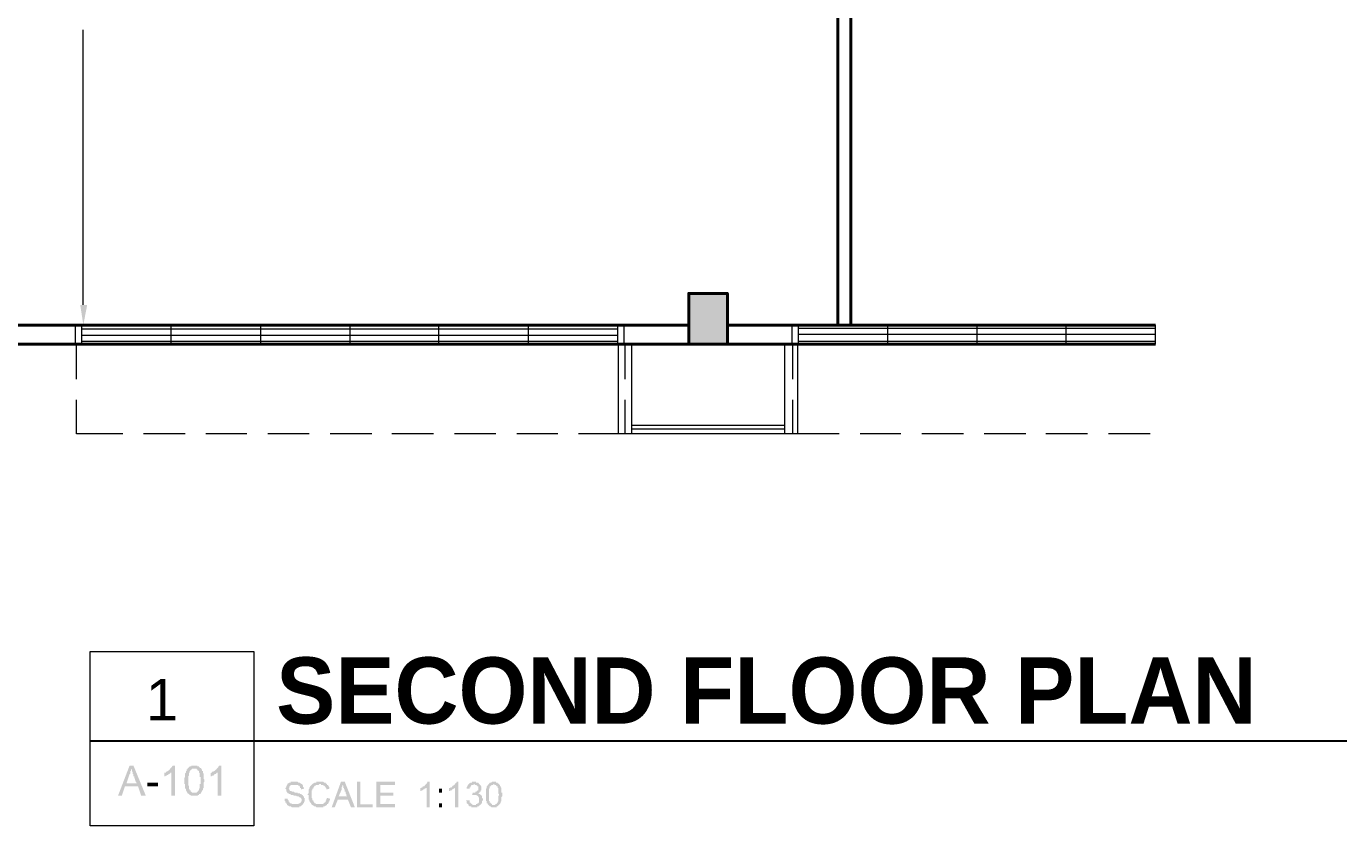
# Model space of a CAD drawing. Header units: inches. Extents: x -11 to 213, y -78 to 40.
# Drawn here: x 3.02 to 13.31, y 12.02 to 18.29 of the extents above; entities that cross this region are included whole.
import ezdxf

# ---------------------------------------------------------------- set-up
doc = ezdxf.new("R2010")
doc.units = ezdxf.units.IN
doc.header["$MEASUREMENT"] = 0
doc.layers.add('PDF_0', color=7, linetype='Continuous')
doc.layers.add('PDF_Text', color=7, linetype='Continuous')
doc.styles.add('PDF Arial-BoldMT', font='arial.ttf')
doc.styles.add('PDF Century Gothic Bold', font='GOTHICB.TTF')

msp = doc.modelspace()

# ---------------------------------------------------------------- hatches: boundary and pattern name
at = {"layer": 'PDF_0'}
h = msp.add_hatch(color=256, dxfattribs=at)
h.paths.add_polyline_path([(3.9563, 12.25331), (3.92001, 12.25331), (3.89582, 12.32588), (3.79301, 12.32588), (3.76882, 12.25331), (3.73858, 12.25331), (3.8293, 12.48918), (3.85954, 12.48918)], flags=0)
h.paths.add_polyline_path([(3.88373, 12.35008), (3.88373, 12.35612), (3.87768, 12.36217), (3.87768, 12.36822), (3.87768, 12.36822), (3.87163, 12.37427), (3.87163, 12.38032), (3.87163, 12.38636), (3.87163, 12.38636), (3.86558, 12.39241), (3.86558, 12.39846), (3.86558, 12.39846), (3.86558, 12.40451), (3.85954, 12.40451), (3.85954, 12.41056), (3.85954, 12.41056), (3.85954, 12.4166), (3.85954, 12.4166), (3.85954, 12.42265), (3.85349, 12.42265), (3.85349, 12.4287), (3.85349, 12.4287), (3.85349, 12.4287), (3.85349, 12.4287), (3.85349, 12.43475), (3.85349, 12.43475), (3.85349, 12.43475), (3.85349, 12.43475), (3.85349, 12.43475), (3.85349, 12.43475), (3.85349, 12.44079), (3.84744, 12.44079), (3.84744, 12.44684), (3.84744, 12.44684), (3.84744, 12.45289), (3.84744, 12.45289), (3.84744, 12.45894), (3.84139, 12.45894), (3.84139, 12.46499), (3.84139, 12.46499), (3.84139, 12.45894), (3.84139, 12.45894), (3.84139, 12.45289), (3.84139, 12.45289), (3.84139, 12.44684), (3.83534, 12.44684), (3.83534, 12.44079), (3.83534, 12.44079), (3.83534, 12.43475), (3.83534, 12.43475), (3.83534, 12.4287), (3.83534, 12.4287), (3.8293, 12.42265), (3.8293, 12.42265), (3.8051, 12.35008)], flags=0)
for points in [[(4.18613, 12.25331), (4.15589, 12.25331), (4.15589, 12.44079), (4.15589, 12.43475), (4.15589, 12.43475), (4.14984, 12.43475), (4.14984, 12.4287), (4.14379, 12.4287), (4.14379, 12.4287), (4.14379, 12.42265), (4.13775, 12.42265), (4.13775, 12.42265), (4.1317, 12.42265), (4.1317, 12.4166), (4.12565, 12.4166), (4.12565, 12.4166), (4.1196, 12.41056), (4.1196, 12.41056), (4.11356, 12.41056), (4.11356, 12.41056), (4.10751, 12.40451), (4.10751, 12.40451), (4.10146, 12.40451), (4.10146, 12.40451), (4.10146, 12.4287), (4.10146, 12.43475), (4.10751, 12.43475), (4.11356, 12.43475), (4.11356, 12.44079), (4.1196, 12.44079), (4.1196, 12.44079), (4.12565, 12.44079), (4.12565, 12.44684), (4.1317, 12.44684), (4.1317, 12.44684), (4.1317, 12.45289), (4.13775, 12.45289), (4.13775, 12.45289), (4.14379, 12.45894), (4.14379, 12.45894), (4.14379, 12.45894), (4.14984, 12.46499), (4.14984, 12.46499), (4.14984, 12.47103), (4.15589, 12.47103), (4.15589, 12.47103), (4.15589, 12.47708), (4.16194, 12.47708), (4.16194, 12.47708), (4.16194, 12.48313), (4.16194, 12.48313), (4.16799, 12.48918), (4.16799, 12.48918), (4.16799, 12.48918), (4.18613, 12.48918)], [(4.54902, 12.25331), (4.51878, 12.25331), (4.51878, 12.44079), (4.51878, 12.43475), (4.51878, 12.43475), (4.51273, 12.43475), (4.51273, 12.4287), (4.51273, 12.4287), (4.50668, 12.4287), (4.50668, 12.42265), (4.50063, 12.42265), (4.50063, 12.42265), (4.49459, 12.42265), (4.49459, 12.4166), (4.49459, 12.4166), (4.48854, 12.4166), (4.48854, 12.41056), (4.48249, 12.41056), (4.48249, 12.41056), (4.47644, 12.41056), (4.4704, 12.40451), (4.4704, 12.40451), (4.46435, 12.40451), (4.46435, 12.40451), (4.46435, 12.4287), (4.4704, 12.43475), (4.4704, 12.43475), (4.47644, 12.43475), (4.47644, 12.44079), (4.48249, 12.44079), (4.48249, 12.44079), (4.48854, 12.44079), (4.48854, 12.44684), (4.49459, 12.44684), (4.49459, 12.44684), (4.50063, 12.45289), (4.50063, 12.45289), (4.50063, 12.45289), (4.50668, 12.45894), (4.50668, 12.45894), (4.51273, 12.45894), (4.51273, 12.46499), (4.51273, 12.46499), (4.51878, 12.47103), (4.51878, 12.47103), (4.51878, 12.47103), (4.52483, 12.47708), (4.52483, 12.47708), (4.52483, 12.47708), (4.52483, 12.48313), (4.53087, 12.48313), (4.53087, 12.48918), (4.53087, 12.48918), (4.53087, 12.48918), (4.54902, 12.48918)], [(5.17197, 12.30169), (5.17197, 12.30774), (5.17197, 12.30774), (5.17197, 12.31379), (5.16593, 12.31379), (5.16593, 12.31379), (5.16593, 12.31984), (5.16593, 12.31984), (5.16593, 12.32589), (5.15988, 12.32589), (5.15988, 12.32589), (5.15988, 12.33193), (5.15988, 12.33193), (5.15988, 12.33193), (5.15383, 12.33193), (5.15383, 12.33193), (5.15383, 12.33193), (5.14778, 12.33798), (5.14778, 12.33798), (5.14173, 12.33798), (5.14173, 12.33798), (5.14173, 12.33798), (5.13569, 12.33798), (5.13569, 12.33798), (5.12964, 12.33798), (5.12964, 12.33798), (5.12359, 12.33798), (5.12359, 12.33798), (5.11754, 12.33798), (5.11754, 12.33798), (5.11149, 12.33798), (5.11149, 12.33798), (5.10545, 12.33798), (5.10545, 12.33798), (5.10545, 12.33798), (5.0994, 12.33798), (5.0994, 12.33798), (5.09335, 12.33798), (5.09335, 12.33193), (5.09335, 12.33193), (5.09335, 12.33193), (5.0873, 12.33193), (5.0873, 12.33193), (5.0873, 12.32589), (5.08126, 12.32589), (5.08126, 12.32589), (5.08126, 12.31984), (5.08126, 12.31984), (5.08126, 12.31379), (5.08126, 12.31379), (5.07521, 12.31379), (5.07521, 12.31379), (5.08126, 12.30774), (5.08126, 12.30774), (5.08126, 12.30169), (5.08126, 12.30169), (5.08126, 12.29565), (5.08126, 12.29565), (5.0873, 12.29565), (5.0873, 12.29565), (5.0873, 12.2896), (5.0873, 12.2896), (5.09335, 12.2896), (5.09335, 12.2896), (5.09335, 12.2896), (5.0994, 12.2896), (5.0994, 12.2896), (5.0994, 12.28355), (5.10545, 12.28355), (5.10545, 12.28355), (5.11149, 12.28355), (5.11149, 12.28355), (5.11754, 12.28355), (5.11754, 12.28355), (5.12359, 12.2775), (5.12359, 12.2775), (5.12964, 12.2775), (5.12964, 12.2775), (5.13569, 12.2775), (5.13569, 12.2775), (5.14173, 12.2775), (5.14173, 12.2775), (5.14778, 12.2775), (5.14778, 12.27146), (5.14778, 12.27146), (5.15383, 12.27146), (5.15383, 12.27146), (5.15988, 12.27146), (5.15988, 12.27146), (5.15988, 12.27146), (5.16593, 12.27146), (5.16593, 12.26541), (5.17197, 12.26541), (5.17197, 12.26541), (5.17197, 12.26541), (5.17802, 12.26541), (5.17802, 12.25936), (5.17802, 12.25936), (5.18407, 12.25936), (5.18407, 12.25936), (5.19012, 12.25331), (5.19012, 12.25331), (5.19012, 12.25331), (5.19012, 12.24726), (5.19616, 12.24726), (5.19616, 12.24726), (5.19616, 12.24122), (5.19616, 12.24122), (5.19616, 12.24122), (5.19616, 12.23517), (5.20221, 12.23517), (5.20221, 12.22912), (5.20221, 12.22912), (5.20221, 12.22307), (5.20221, 12.22307), (5.20221, 12.22307), (5.20221, 12.21702), (5.20221, 12.21702), (5.20221, 12.21098), (5.20221, 12.21098), (5.20221, 12.20493), (5.20221, 12.20493), (5.19616, 12.20493), (5.19616, 12.19888), (5.19616, 12.19888), (5.19616, 12.19283), (5.19616, 12.19283), (5.19012, 12.19283), (5.19012, 12.18679), (5.19012, 12.18679), (5.19012, 12.18679), (5.18407, 12.18074), (5.18407, 12.18074), (5.18407, 12.18074), (5.18407, 12.18074), (5.17802, 12.17469), (5.17802, 12.17469), (5.17802, 12.17469), (5.17197, 12.17469), (5.17197, 12.16864), (5.16593, 12.16864), (5.16593, 12.16864), (5.16593, 12.16864), (5.15988, 12.16864), (5.15988, 12.16864), (5.15988, 12.16259), (5.15383, 12.16259), (5.15383, 12.16259), (5.14778, 12.16259), (5.14778, 12.16259), (5.14173, 12.16259), (5.14173, 12.16259), (5.13569, 12.16259), (5.13569, 12.16259), (5.12964, 12.16259), (5.12964, 12.16259), (5.12359, 12.16259), (5.12359, 12.16259), (5.11754, 12.16259), (5.11754, 12.16259), (5.11149, 12.16259), (5.11149, 12.16259), (5.10545, 12.16259), (5.10545, 12.16259), (5.0994, 12.16259), (5.0994, 12.16259), (5.0994, 12.16259), (5.09335, 12.16864), (5.09335, 12.16864), (5.0873, 12.16864), (5.0873, 12.16864), (5.0873, 12.16864), (5.08126, 12.16864), (5.08126, 12.16864), (5.07521, 12.17469), (5.07521, 12.17469), (5.07521, 12.17469), (5.06916, 12.17469), (5.06916, 12.18074), (5.06916, 12.18074), (5.06916, 12.18074), (5.06311, 12.18074), (5.06311, 12.18679), (5.06311, 12.18679), (5.06311, 12.18679), (5.05706, 12.19283), (5.05706, 12.19283), (5.05706, 12.19283), (5.05706, 12.19888), (5.05102, 12.19888), (5.05102, 12.19888), (5.05102, 12.20493), (5.05102, 12.20493), (5.05102, 12.21098), (5.05102, 12.21098), (5.04497, 12.21098), (5.04497, 12.21702), (5.04497, 12.21702), (5.04497, 12.22307), (5.04497, 12.22307), (5.04497, 12.22912), (5.04497, 12.22912), (5.06916, 12.22912), (5.06916, 12.22912), (5.06916, 12.22307), (5.06916, 12.22307), (5.07521, 12.21702), (5.07521, 12.21702), (5.07521, 12.21098), (5.07521, 12.21098), (5.07521, 12.21098), (5.07521, 12.20493), (5.08126, 12.20493), (5.08126, 12.20493), (5.08126, 12.19888), (5.08126, 12.19888), (5.0873, 12.19888), (5.0873, 12.19888), (5.0873, 12.19283), (5.09335, 12.19283), (5.09335, 12.19283), (5.09335, 12.19283), (5.0994, 12.19283), (5.0994, 12.19283), (5.0994, 12.18679), (5.10545, 12.18679), (5.10545, 12.18679), (5.11149, 12.18679), (5.11149, 12.18679), (5.11754, 12.18679), (5.11754, 12.18679), (5.12359, 12.18679), (5.12359, 12.18679), (5.12964, 12.18679), (5.12964, 12.18679), (5.12964, 12.18679), (5.13569, 12.18679), (5.13569, 12.18679), (5.14173, 12.18679), (5.14173, 12.18679), (5.14778, 12.18679), (5.14778, 12.18679), (5.14778, 12.18679), (5.15383, 12.18679), (5.15383, 12.19283), (5.15988, 12.19283), (5.15988, 12.19283), (5.15988, 12.19283), (5.16593, 12.19283), (5.16593, 12.19283), (5.16593, 12.19888), (5.17197, 12.19888), (5.17197, 12.19888), (5.17197, 12.20493), (5.17197, 12.20493), (5.17197, 12.20493), (5.17802, 12.21098), (5.17802, 12.21098), (5.17802, 12.21702), (5.17802, 12.21702), (5.17802, 12.22307), (5.17802, 12.22307), (5.17802, 12.22912), (5.17197, 12.22912), (5.17197, 12.22912), (5.17197, 12.23517), (5.17197, 12.23517), (5.17197, 12.23517), (5.16593, 12.24122), (5.16593, 12.24122), (5.15988, 12.24122), (5.15988, 12.24122), (5.15988, 12.24122), (5.15988, 12.24122), (5.15988, 12.24122), (5.15383, 12.24726), (5.15383, 12.24726), (5.15383, 12.24726), (5.14778, 12.24726), (5.14778, 12.24726), (5.14173, 12.24726), (5.14173, 12.24726), (5.13569, 12.25331), (5.13569, 12.25331), (5.12964, 12.25331), (5.12964, 12.25331), (5.12359, 12.25331), (5.12359, 12.25331), (5.11754, 12.25331), (5.11754, 12.25331), (5.11149, 12.25936), (5.11149, 12.25936), (5.10545, 12.25936), (5.10545, 12.25936), (5.0994, 12.25936), (5.0994, 12.25936), (5.09335, 12.25936), (5.09335, 12.26541), (5.0873, 12.26541), (5.0873, 12.26541), (5.08126, 12.26541), (5.08126, 12.26541), (5.08126, 12.26541), (5.07521, 12.27146), (5.07521, 12.27146), (5.07521, 12.27146), (5.06916, 12.27146), (5.06916, 12.27146), (5.06916, 12.2775), (5.06916, 12.2775), (5.06916, 12.2775), (5.06311, 12.2775), (5.06311, 12.28355), (5.06311, 12.28355), (5.05706, 12.28355), (5.05706, 12.2896), (5.05706, 12.2896), (5.05706, 12.29565), (5.05706, 12.29565), (5.05706, 12.29565), (5.05706, 12.30169), (5.05706, 12.30169), (5.05102, 12.30774), (5.05102, 12.30774), (5.05102, 12.30774), (5.05102, 12.31379), (5.05102, 12.31379), (5.05706, 12.31984), (5.05706, 12.31984), (5.05706, 12.31984), (5.05706, 12.32589), (5.05706, 12.32589), (5.05706, 12.33193), (5.05706, 12.33193), (5.06311, 12.33193), (5.06311, 12.33798), (5.06311, 12.33798), (5.06311, 12.33798), (5.06916, 12.34403), (5.06916, 12.34403), (5.06916, 12.34403), (5.06916, 12.35008), (5.07521, 12.35008), (5.07521, 12.35008), (5.07521, 12.35008), (5.08126, 12.35613), (5.08126, 12.35613), (5.0873, 12.35613), (5.0873, 12.35613), (5.0873, 12.35613), (5.09335, 12.35613), (5.09335, 12.36217), (5.0994, 12.36217), (5.0994, 12.36217), (5.0994, 12.36217), (5.10545, 12.36217), (5.10545, 12.36217), (5.11149, 12.36217), (5.11149, 12.36217), (5.11754, 12.36217), (5.11754, 12.36217), (5.12359, 12.36217), (5.12359, 12.36217), (5.12964, 12.36217), (5.12964, 12.36217), (5.13569, 12.36217), (5.13569, 12.36217), (5.14173, 12.36217), (5.14173, 12.36217), (5.14778, 12.36217), (5.14778, 12.36217), (5.14778, 12.36217), (5.15383, 12.35613), (5.15383, 12.35613), (5.15988, 12.35613), (5.15988, 12.35613), (5.15988, 12.35613), (5.16593, 12.35613), (5.16593, 12.35008), (5.17197, 12.35008), (5.17197, 12.35008), (5.17197, 12.35008), (5.17197, 12.35008), (5.17802, 12.34403), (5.17802, 12.34403), (5.17802, 12.34403), (5.18407, 12.34403), (5.18407, 12.33798), (5.18407, 12.33798), (5.18407, 12.33798), (5.19012, 12.33193), (5.19012, 12.33193), (5.19012, 12.32589), (5.19012, 12.32589), (5.19012, 12.32589), (5.19012, 12.31984), (5.19616, 12.31984), (5.19616, 12.31379), (5.19616, 12.31379), (5.19616, 12.30774), (5.19616, 12.30774), (5.19616, 12.30774)], [(5.4018, 12.22912), (5.4018, 12.22307), (5.4018, 12.22307), (5.4018, 12.21702), (5.39575, 12.21702), (5.39575, 12.21097), (5.39575, 12.21097), (5.39575, 12.20493), (5.39575, 12.20493), (5.38971, 12.20493), (5.38971, 12.19888), (5.38971, 12.19888), (5.38971, 12.19283), (5.38971, 12.19283), (5.38366, 12.19283), (5.38366, 12.18678), (5.38366, 12.18678), (5.37761, 12.18678), (5.37761, 12.18678), (5.37761, 12.18073), (5.37761, 12.18073), (5.37156, 12.18073), (5.37156, 12.18073), (5.37156, 12.17469), (5.36551, 12.17469), (5.36551, 12.17469), (5.36551, 12.17469), (5.35947, 12.16864), (5.35947, 12.16864), (5.35342, 12.16864), (5.35342, 12.16864), (5.35342, 12.16864), (5.34737, 12.16864), (5.34737, 12.16259), (5.34132, 12.16259), (5.34132, 12.16259), (5.34132, 12.16259), (5.33528, 12.16259), (5.33528, 12.16259), (5.32923, 12.16259), (5.32923, 12.16259), (5.32318, 12.16259), (5.32318, 12.16259), (5.32318, 12.16259), (5.31713, 12.16259), (5.31713, 12.16259), (5.31108, 12.16259), (5.31108, 12.16259), (5.30504, 12.16259), (5.30504, 12.16259), (5.29899, 12.16259), (5.29899, 12.16259), (5.29294, 12.16259), (5.29294, 12.16259), (5.28689, 12.16864), (5.28689, 12.16864), (5.28689, 12.16864), (5.28084, 12.16864), (5.28084, 12.16864), (5.2748, 12.16864), (5.2748, 12.16864), (5.2748, 12.17469), (5.26875, 12.17469), (5.26875, 12.17469), (5.26875, 12.17469), (5.2627, 12.18073), (5.2627, 12.18073), (5.2627, 12.18073), (5.25665, 12.18073), (5.25665, 12.18678), (5.25665, 12.18678), (5.25665, 12.18678), (5.2506, 12.19283), (5.2506, 12.19283), (5.2506, 12.19283), (5.2506, 12.19888), (5.24456, 12.19888), (5.24456, 12.19888), (5.24456, 12.20493), (5.24456, 12.20493), (5.24456, 12.20493), (5.23851, 12.21097), (5.23851, 12.21097), (5.23851, 12.21702), (5.23851, 12.21702), (5.23851, 12.21702), (5.23851, 12.22307), (5.23246, 12.22307), (5.23246, 12.22912), (5.23246, 12.22912), (5.23246, 12.22912), (5.23246, 12.23517), (5.23246, 12.23517), (5.23246, 12.24121), (5.23246, 12.24121), (5.23246, 12.24726), (5.23246, 12.24726), (5.23246, 12.25331), (5.23246, 12.25331), (5.23246, 12.25936), (5.22641, 12.25936), (5.22641, 12.2654), (5.22641, 12.2654), (5.22641, 12.2654), (5.23246, 12.27145), (5.23246, 12.27145), (5.23246, 12.2775), (5.23246, 12.2775), (5.23246, 12.28355), (5.23246, 12.28355), (5.23246, 12.2896), (5.23246, 12.2896), (5.23246, 12.29564), (5.23246, 12.29564), (5.23246, 12.29564), (5.23246, 12.30169), (5.23246, 12.30169), (5.23851, 12.30774), (5.23851, 12.30774), (5.23851, 12.30774), (5.23851, 12.31379), (5.23851, 12.31379), (5.23851, 12.31984), (5.24456, 12.31984), (5.24456, 12.31984), (5.24456, 12.32588), (5.24456, 12.32588), (5.24456, 12.32588), (5.2506, 12.33193), (5.2506, 12.33193), (5.2506, 12.33193), (5.25665, 12.33798), (5.25665, 12.33798), (5.25665, 12.33798), (5.25665, 12.33798), (5.2627, 12.34403), (5.2627, 12.34403), (5.2627, 12.34403), (5.26875, 12.35007), (5.26875, 12.35007), (5.26875, 12.35007), (5.2748, 12.35007), (5.2748, 12.35007), (5.28084, 12.35612), (5.28084, 12.35612), (5.28084, 12.35612), (5.28689, 12.35612), (5.28689, 12.35612), (5.29294, 12.35612), (5.29294, 12.36217), (5.29294, 12.36217), (5.29899, 12.36217), (5.29899, 12.36217), (5.30504, 12.36217), (5.30504, 12.36217), (5.31108, 12.36217), (5.31108, 12.36217), (5.31108, 12.36217), (5.31713, 12.36217), (5.31713, 12.36217), (5.32318, 12.36217), (5.32318, 12.36217), (5.32923, 12.36217), (5.32923, 12.36217), (5.33528, 12.36217), (5.33528, 12.36217), (5.33528, 12.36217), (5.34132, 12.36217), (5.34132, 12.36217), (5.34737, 12.36217), (5.34737, 12.36217), (5.35342, 12.35612), (5.35342, 12.35612), (5.35342, 12.35612), (5.35947, 12.35612), (5.35947, 12.35612), (5.36551, 12.35612), (5.36551, 12.35007), (5.36551, 12.35007), (5.37156, 12.35007), (5.37156, 12.35007), (5.37156, 12.35007), (5.37156, 12.34403), (5.37761, 12.34403), (5.37761, 12.34403), (5.37761, 12.33798), (5.38366, 12.33798), (5.38366, 12.33798), (5.38366, 12.33193), (5.38366, 12.33193), (5.38971, 12.33193), (5.38971, 12.32588), (5.38971, 12.32588), (5.38971, 12.32588), (5.39575, 12.31984), (5.39575, 12.31984), (5.39575, 12.31379), (5.39575, 12.31379), (5.39575, 12.30774), (5.39575, 12.30774), (5.39575, 12.30774), (5.37156, 12.30169), (5.37156, 12.30169), (5.37156, 12.30774), (5.37156, 12.30774), (5.37156, 12.31379), (5.36551, 12.31379), (5.36551, 12.31379), (5.36551, 12.31984), (5.36551, 12.31984), (5.35947, 12.32588), (5.35947, 12.32588), (5.35947, 12.32588), (5.35947, 12.32588), (5.35342, 12.33193), (5.35342, 12.33193), (5.35342, 12.33193), (5.34737, 12.33193), (5.34737, 12.33798), (5.34737, 12.33798), (5.34132, 12.33798), (5.34132, 12.33798), (5.33528, 12.33798), (5.33528, 12.33798), (5.33528, 12.33798), (5.32923, 12.33798), (5.32923, 12.34403), (5.32318, 12.34403), (5.32318, 12.34403), (5.31713, 12.34403), (5.31713, 12.34403), (5.31108, 12.33798), (5.31108, 12.33798), (5.30504, 12.33798), (5.30504, 12.33798), (5.29899, 12.33798), (5.29899, 12.33798), (5.29899, 12.33798), (5.29294, 12.33798), (5.29294, 12.33798), (5.28689, 12.33193), (5.28689, 12.33193), (5.28689, 12.33193), (5.28084, 12.33193), (5.28084, 12.32588), (5.28084, 12.32588), (5.2748, 12.32588), (5.2748, 12.32588), (5.2748, 12.31984), (5.2748, 12.31984), (5.26875, 12.31984), (5.26875, 12.31379), (5.26875, 12.31379), (5.26875, 12.31379), (5.26875, 12.30774), (5.2627, 12.30774), (5.2627, 12.30774), (5.2627, 12.30169), (5.2627, 12.30169), (5.2627, 12.29564), (5.2627, 12.29564), (5.25665, 12.29564), (5.25665, 12.2896), (5.25665, 12.2896), (5.25665, 12.28355), (5.25665, 12.28355), (5.25665, 12.2775), (5.25665, 12.2775), (5.25665, 12.27145), (5.25665, 12.27145), (5.25665, 12.2654), (5.25665, 12.2654), (5.25665, 12.2654), (5.25665, 12.25936), (5.25665, 12.25936), (5.25665, 12.25331), (5.25665, 12.25331), (5.25665, 12.24726), (5.25665, 12.24726), (5.25665, 12.24121), (5.25665, 12.24121), (5.25665, 12.23517), (5.25665, 12.23517), (5.2627, 12.22912), (5.2627, 12.22912), (5.2627, 12.22912), (5.2627, 12.22307), (5.2627, 12.22307), (5.2627, 12.21702), (5.2627, 12.21702), (5.26875, 12.21702), (5.26875, 12.21097), (5.26875, 12.21097), (5.26875, 12.21097), (5.26875, 12.20493), (5.2748, 12.20493), (5.2748, 12.20493), (5.2748, 12.20493), (5.2748, 12.19888), (5.2748, 12.19888), (5.28084, 12.19888), (5.28084, 12.19888), (5.28084, 12.19283), (5.28689, 12.19283), (5.28689, 12.19283), (5.28689, 12.19283), (5.29294, 12.18678), (5.29294, 12.18678), (5.29899, 12.18678), (5.29899, 12.18678), (5.29899, 12.18678), (5.30504, 12.18678), (5.30504, 12.18678), (5.31108, 12.18678), (5.31108, 12.18678), (5.31713, 12.18678), (5.31713, 12.18678), (5.31713, 12.18678), (5.32318, 12.18678), (5.32318, 12.18678), (5.32923, 12.18678), (5.32923, 12.18678), (5.33528, 12.18678), (5.33528, 12.18678), (5.33528, 12.18678), (5.34132, 12.18678), (5.34132, 12.18678), (5.34737, 12.18678), (5.34737, 12.19283), (5.34737, 12.19283), (5.35342, 12.19283), (5.35342, 12.19283), (5.35342, 12.19888), (5.35947, 12.19888), (5.35947, 12.19888), (5.35947, 12.19888), (5.36551, 12.20493), (5.36551, 12.20493), (5.36551, 12.20493), (5.36551, 12.21097), (5.36551, 12.21097), (5.37156, 12.21702), (5.37156, 12.21702), (5.37156, 12.21702), (5.37156, 12.22307), (5.37156, 12.22307), (5.37156, 12.22912), (5.37761, 12.22912), (5.37761, 12.23517)], [(5.73391, 12.1623), (5.61295, 12.1623), (5.61295, 12.36188), (5.63714, 12.36188), (5.63714, 12.18649), (5.73391, 12.18649)], [(5.90984, 12.16259), (5.7647, 12.16259), (5.7647, 12.36217), (5.90984, 12.36217), (5.90984, 12.33798), (5.79493, 12.33798), (5.79493, 12.2775), (5.89775, 12.2775), (5.89775, 12.25331), (5.79493, 12.25331), (5.79493, 12.18678), (5.90984, 12.18678)], [(6.18201, 12.16259), (6.15782, 12.16259), (6.15782, 12.31983), (6.15782, 12.31379), (6.15177, 12.31379), (6.15177, 12.31379), (6.15177, 12.31379), (6.14572, 12.30774), (6.14572, 12.30774), (6.14572, 12.30774), (6.13967, 12.30774), (6.13967, 12.30169), (6.13363, 12.30169), (6.13363, 12.30169), (6.13363, 12.30169), (6.12758, 12.29564), (6.12758, 12.29564), (6.12153, 12.29564), (6.12153, 12.29564), (6.12153, 12.29564), (6.11548, 12.28959), (6.11548, 12.28959), (6.10944, 12.28959), (6.10944, 12.28959), (6.10944, 12.31379), (6.10944, 12.31379), (6.11548, 12.31379), (6.11548, 12.31379), (6.12153, 12.31983), (6.12153, 12.31983), (6.12758, 12.31983), (6.12758, 12.31983), (6.12758, 12.32588), (6.13363, 12.32588), (6.13363, 12.32588), (6.13967, 12.32588), (6.13967, 12.33193), (6.13967, 12.33193), (6.14572, 12.33193), (6.14572, 12.33798), (6.14572, 12.33798), (6.15177, 12.33798), (6.15177, 12.33798), (6.15177, 12.34402), (6.15177, 12.34402), (6.15782, 12.34402), (6.15782, 12.35007), (6.15782, 12.35007), (6.15782, 12.35007), (6.16387, 12.35612), (6.16387, 12.35612), (6.16387, 12.35612), (6.16387, 12.36217), (6.16387, 12.36217), (6.18201, 12.36217)], [(6.40579, 12.16259), (6.3816, 12.16259), (6.3816, 12.31983), (6.3816, 12.31379), (6.3816, 12.31379), (6.37555, 12.31379), (6.37555, 12.31379), (6.37555, 12.30774), (6.37555, 12.30774), (6.3695, 12.30774), (6.3695, 12.30774), (6.36346, 12.30169), (6.36346, 12.30169), (6.36346, 12.30169), (6.35741, 12.30169), (6.35741, 12.29564), (6.35136, 12.29564), (6.35136, 12.29564), (6.35136, 12.29564), (6.34531, 12.29564), (6.34531, 12.28959), (6.33926, 12.28959), (6.33926, 12.28959), (6.33322, 12.28959), (6.33322, 12.31379), (6.33926, 12.31379), (6.33926, 12.31379), (6.34531, 12.31379), (6.34531, 12.31983), (6.35136, 12.31983), (6.35136, 12.31983), (6.35741, 12.31983), (6.35741, 12.32588), (6.35741, 12.32588), (6.36346, 12.32588), (6.36346, 12.32588), (6.36346, 12.33193), (6.3695, 12.33193), (6.3695, 12.33193), (6.3695, 12.33798), (6.37555, 12.33798), (6.37555, 12.33798), (6.37555, 12.33798), (6.3816, 12.34402), (6.3816, 12.34402), (6.3816, 12.34402), (6.3816, 12.35007), (6.38765, 12.35007), (6.38765, 12.35007), (6.38765, 12.35612), (6.38765, 12.35612), (6.39369, 12.35612), (6.39369, 12.36217), (6.39369, 12.36217), (6.40579, 12.36217)], [(6.56304, 12.27145), (6.56304, 12.27145), (6.56304, 12.27145), (6.56909, 12.26541), (6.56909, 12.26541), (6.57514, 12.26541), (6.57514, 12.26541), (6.57514, 12.26541), (6.58118, 12.25936), (6.58118, 12.25936), (6.58118, 12.25936), (6.58723, 12.25936), (6.58723, 12.25331), (6.58723, 12.25331), (6.58723, 12.25331), (6.59328, 12.24726), (6.59328, 12.24726), (6.59328, 12.24122), (6.59328, 12.24122), (6.59328, 12.24122), (6.59328, 12.23517), (6.59328, 12.23517), (6.59933, 12.22912), (6.59933, 12.22912), (6.59933, 12.22307), (6.59933, 12.22307), (6.59933, 12.22307), (6.59933, 12.21702), (6.59933, 12.21702), (6.59933, 12.21702), (6.59328, 12.21098), (6.59328, 12.21098), (6.59328, 12.20493), (6.59328, 12.20493), (6.59328, 12.19888), (6.59328, 12.19888), (6.59328, 12.19888), (6.59328, 12.19283), (6.58723, 12.19283), (6.58723, 12.19283), (6.58723, 12.18678), (6.58723, 12.18678), (6.58118, 12.18678), (6.58118, 12.18074), (6.58118, 12.18074), (6.57514, 12.18074), (6.57514, 12.17469), (6.57514, 12.17469), (6.56909, 12.17469), (6.56909, 12.17469), (6.56909, 12.16864), (6.56304, 12.16864), (6.56304, 12.16864), (6.55699, 12.16864), (6.55699, 12.16864), (6.55699, 12.16259), (6.55095, 12.16259), (6.55095, 12.16259), (6.5449, 12.16259), (6.5449, 12.16259), (6.5449, 12.16259), (6.53885, 12.16259), (6.53885, 12.16259), (6.5328, 12.16259), (6.5328, 12.16259), (6.52675, 12.16259), (6.52675, 12.16259), (6.52071, 12.16259), (6.52071, 12.16259), (6.51466, 12.16259), (6.51466, 12.16259), (6.51466, 12.16259), (6.50861, 12.16259), (6.50861, 12.16864), (6.50256, 12.16864), (6.50256, 12.16864), (6.50256, 12.16864), (6.49651, 12.16864), (6.49651, 12.16864), (6.49047, 12.17469), (6.49047, 12.17469), (6.49047, 12.17469), (6.49047, 12.17469), (6.48442, 12.18074), (6.48442, 12.18074), (6.48442, 12.18074), (6.48442, 12.18678), (6.47837, 12.18678), (6.47837, 12.18678), (6.47837, 12.19283), (6.47837, 12.19283), (6.47232, 12.19283), (6.47232, 12.19888), (6.47232, 12.19888), (6.47232, 12.20493), (6.47232, 12.20493), (6.47232, 12.21098), (6.47232, 12.21098), (6.47232, 12.21098), (6.46628, 12.21702), (6.49047, 12.21702), (6.49651, 12.21702), (6.49651, 12.21098), (6.49651, 12.21098), (6.49651, 12.21098), (6.49651, 12.20493), (6.49651, 12.20493), (6.49651, 12.19888), (6.50256, 12.19888), (6.50256, 12.19888), (6.50256, 12.19283), (6.50256, 12.19283), (6.50861, 12.19283), (6.50861, 12.18678), (6.50861, 12.18678), (6.51466, 12.18678), (6.51466, 12.18678), (6.51466, 12.18678), (6.52071, 12.18074), (6.52071, 12.18074), (6.52675, 12.18074), (6.52675, 12.18074), (6.5328, 12.18074), (6.5328, 12.18074), (6.5328, 12.18074), (6.53885, 12.18074), (6.53885, 12.18074), (6.5449, 12.18074), (6.5449, 12.18074), (6.5449, 12.18678), (6.55095, 12.18678), (6.55095, 12.18678), (6.55095, 12.18678), (6.55699, 12.18678), (6.55699, 12.19283), (6.55699, 12.19283), (6.56304, 12.19283), (6.56304, 12.19888), (6.56304, 12.19888), (6.56909, 12.19888), (6.56909, 12.20493), (6.56909, 12.20493), (6.56909, 12.21098), (6.56909, 12.21098), (6.56909, 12.21098), (6.56909, 12.21702), (6.56909, 12.21702), (6.56909, 12.22307), (6.56909, 12.22307), (6.56909, 12.22912), (6.56909, 12.22912), (6.56909, 12.23517), (6.56909, 12.23517), (6.56909, 12.23517), (6.56909, 12.24122), (6.56304, 12.24122), (6.56304, 12.24726), (6.56304, 12.24726), (6.56304, 12.24726), (6.56304, 12.24726), (6.55699, 12.25331), (6.55699, 12.25331), (6.55699, 12.25331), (6.55095, 12.25331), (6.55095, 12.25936), (6.55095, 12.25936), (6.5449, 12.25936), (6.5449, 12.25936), (6.53885, 12.25936), (6.53885, 12.25936), (6.5328, 12.25936), (6.5328, 12.25936), (6.5328, 12.25936), (6.52675, 12.25936), (6.52675, 12.25936), (6.52071, 12.25936), (6.52071, 12.25936), (6.51466, 12.25936), (6.51466, 12.25936), (6.52071, 12.2775), (6.52071, 12.2775), (6.52675, 12.2775), (6.52675, 12.2775), (6.5328, 12.2775), (6.5328, 12.2775), (6.5328, 12.2775), (6.53885, 12.2775), (6.53885, 12.2775), (6.53885, 12.28355), (6.5449, 12.28355), (6.5449, 12.28355), (6.55095, 12.28355), (6.55095, 12.2896), (6.55095, 12.2896), (6.55699, 12.2896), (6.55699, 12.2896), (6.55699, 12.29565), (6.55699, 12.29565), (6.56304, 12.29565), (6.56304, 12.30169), (6.56304, 12.30169), (6.56304, 12.30774), (6.56304, 12.30774), (6.56304, 12.31379), (6.56304, 12.31379), (6.56304, 12.31379), (6.56304, 12.31984), (6.56304, 12.31984), (6.56304, 12.32589), (6.55699, 12.32589), (6.55699, 12.32589), (6.55699, 12.33193), (6.55699, 12.33193), (6.55095, 12.33193), (6.55095, 12.33798), (6.55095, 12.33798), (6.5449, 12.33798), (6.5449, 12.33798), (6.53885, 12.33798), (6.53885, 12.33798), (6.53885, 12.33798), (6.5328, 12.34403), (6.5328, 12.34403), (6.5328, 12.34403), (6.52675, 12.34403), (6.52675, 12.33798), (6.52071, 12.33798), (6.52071, 12.33798), (6.51466, 12.33798), (6.51466, 12.33798), (6.51466, 12.33798), (6.50861, 12.33798), (6.50861, 12.33193), (6.50861, 12.33193), (6.50861, 12.33193), (6.50256, 12.32589), (6.50256, 12.32589), (6.50256, 12.32589), (6.50256, 12.31984), (6.49651, 12.31984), (6.49651, 12.31984), (6.49651, 12.31379), (6.49651, 12.31379), (6.49651, 12.30774), (6.49651, 12.30774), (6.47232, 12.30774), (6.47232, 12.31379), (6.47232, 12.31379), (6.47232, 12.31984), (6.47232, 12.31984), (6.47837, 12.32589), (6.47837, 12.32589), (6.47837, 12.33193), (6.47837, 12.33193), (6.47837, 12.33193), (6.48442, 12.33798), (6.48442, 12.33798), (6.48442, 12.33798), (6.48442, 12.34403), (6.49047, 12.34403), (6.49047, 12.34403), (6.49047, 12.35008), (6.49047, 12.35008), (6.49651, 12.35008), (6.49651, 12.35008), (6.49651, 12.35008), (6.50256, 12.35613), (6.50256, 12.35613), (6.50861, 12.35613), (6.50861, 12.35613), (6.50861, 12.35613), (6.51466, 12.35613), (6.51466, 12.36217), (6.52071, 12.36217), (6.52071, 12.36217), (6.52675, 12.36217), (6.52675, 12.36217), (6.52675, 12.36217), (6.5328, 12.36217), (6.5328, 12.36217), (6.53885, 12.36217), (6.53885, 12.36217), (6.53885, 12.36217), (6.5449, 12.36217), (6.5449, 12.35613), (6.55095, 12.35613), (6.55095, 12.35613), (6.55699, 12.35613), (6.55699, 12.35613), (6.55699, 12.35613), (6.56304, 12.35613), (6.56304, 12.35008), (6.56304, 12.35008), (6.56909, 12.35008), (6.56909, 12.35008), (6.56909, 12.34403), (6.57514, 12.34403), (6.57514, 12.34403), (6.57514, 12.33798), (6.58118, 12.33798), (6.58118, 12.33798), (6.58118, 12.33193), (6.58118, 12.33193), (6.58118, 12.33193), (6.58723, 12.32589), (6.58723, 12.32589), (6.58723, 12.31984), (6.58723, 12.31984), (6.58723, 12.31379), (6.58723, 12.31379), (6.58723, 12.31379), (6.58723, 12.30774), (6.58723, 12.30774), (6.58723, 12.30774), (6.58723, 12.30169), (6.58723, 12.30169), (6.58723, 12.29565), (6.58723, 12.29565), (6.58118, 12.29565), (6.58118, 12.2896), (6.58118, 12.2896), (6.58118, 12.28355), (6.58118, 12.28355), (6.57514, 12.28355), (6.57514, 12.28355), (6.57514, 12.2775), (6.56909, 12.2775), (6.56909, 12.2775), (6.56909, 12.27145), (6.56304, 12.27145), (6.56304, 12.27145), (6.56304, 12.27145)]]:
    msp.add_hatch(color=256, dxfattribs=at).paths.add_polyline_path(points)
h = msp.add_hatch(color=256, dxfattribs=at)
h.paths.add_polyline_path([(4.33733, 12.48919), (4.33733, 12.48919), (4.34338, 12.48919), (4.34338, 12.48919), (4.34943, 12.48919), (4.34943, 12.48919), (4.35548, 12.48919), (4.35548, 12.48919), (4.35548, 12.48919), (4.36152, 12.48919), (4.36152, 12.48314), (4.36757, 12.48314), (4.36757, 12.48314), (4.36757, 12.48314), (4.37362, 12.48314), (4.37362, 12.48314), (4.37362, 12.47709), (4.37967, 12.47709), (4.37967, 12.47709), (4.37967, 12.47709), (4.37967, 12.47104), (4.38572, 12.47104), (4.38572, 12.47104), (4.38572, 12.47104), (4.39176, 12.465), (4.39176, 12.465), (4.39176, 12.465), (4.39176, 12.45895), (4.39781, 12.45895), (4.39781, 12.45895), (4.39781, 12.4529), (4.39781, 12.4529), (4.39781, 12.44685), (4.40386, 12.44685), (4.40386, 12.4408), (4.40386, 12.4408), (4.40386, 12.43476), (4.40386, 12.43476), (4.40386, 12.42871), (4.40991, 12.42871), (4.40991, 12.42266), (4.40991, 12.42266), (4.40991, 12.41661), (4.40991, 12.41661), (4.40991, 12.41056), (4.40991, 12.41056), (4.40991, 12.40452), (4.40991, 12.39847), (4.40991, 12.39847), (4.40991, 12.39242), (4.40991, 12.38637), (4.40991, 12.38637), (4.41596, 12.38033), (4.41596, 12.37428), (4.41596, 12.37428), (4.41596, 12.36823), (4.41596, 12.36823), (4.41596, 12.36218), (4.40991, 12.35613), (4.40991, 12.35613), (4.40991, 12.35009), (4.40991, 12.34404), (4.40991, 12.34404), (4.40991, 12.33799), (4.40991, 12.33799), (4.40991, 12.33194), (4.40991, 12.32589), (4.40991, 12.32589), (4.40991, 12.31985), (4.40991, 12.31985), (4.40991, 12.3138), (4.40991, 12.3138), (4.40386, 12.30775), (4.40386, 12.30775), (4.40386, 12.3017), (4.40386, 12.3017), (4.40386, 12.3017), (4.40386, 12.29565), (4.39781, 12.29565), (4.39781, 12.28961), (4.39781, 12.28961), (4.39781, 12.28961), (4.39781, 12.28356), (4.39176, 12.28356), (4.39176, 12.28356), (4.39176, 12.27751), (4.39176, 12.27751), (4.38572, 12.27146), (4.38572, 12.27146), (4.38572, 12.26542), (4.37967, 12.26542), (4.37967, 12.26542), (4.37362, 12.26542), (4.37362, 12.25937), (4.37362, 12.25937), (4.36757, 12.25937), (4.36757, 12.25937), (4.36152, 12.25332), (4.36152, 12.25332), (4.35548, 12.25332), (4.35548, 12.25332), (4.34943, 12.25332), (4.34943, 12.25332), (4.34338, 12.25332), (4.34338, 12.25332), (4.33733, 12.25332), (4.33733, 12.25332), (4.33128, 12.25332), (4.33128, 12.25332), (4.33128, 12.25332), (4.32524, 12.25332), (4.32524, 12.25332), (4.31919, 12.25332), (4.31919, 12.25332), (4.31314, 12.25332), (4.31314, 12.25332), (4.31314, 12.25332), (4.30709, 12.25332), (4.30709, 12.25937), (4.30709, 12.25937), (4.30105, 12.25937), (4.30105, 12.25937), (4.30105, 12.25937), (4.295, 12.26542), (4.295, 12.26542), (4.295, 12.26542), (4.28895, 12.26542), (4.28895, 12.27146), (4.28895, 12.27146), (4.2829, 12.27146), (4.2829, 12.27751), (4.2829, 12.27751), (4.2829, 12.27751), (4.27685, 12.28356), (4.27685, 12.28356), (4.27685, 12.28356), (4.27685, 12.28961), (4.27685, 12.28961), (4.27081, 12.29565), (4.27081, 12.29565), (4.27081, 12.29565), (4.27081, 12.3017), (4.27081, 12.3017), (4.27081, 12.30775), (4.26476, 12.30775), (4.26476, 12.3138), (4.26476, 12.3138), (4.26476, 12.31985), (4.26476, 12.32589), (4.26476, 12.32589), (4.26476, 12.33194), (4.26476, 12.33194), (4.26476, 12.33799), (4.26476, 12.34404), (4.25871, 12.34404), (4.25871, 12.35009), (4.25871, 12.35009), (4.25871, 12.35613), (4.25871, 12.36218), (4.25871, 12.36823), (4.25871, 12.36823), (4.25871, 12.36823), (4.25871, 12.37428), (4.25871, 12.38033), (4.25871, 12.38033), (4.25871, 12.38637), (4.25871, 12.39242), (4.25871, 12.39242), (4.26476, 12.39847), (4.26476, 12.40452), (4.26476, 12.40452), (4.26476, 12.41056), (4.26476, 12.41056), (4.26476, 12.41661), (4.26476, 12.41661), (4.26476, 12.42266), (4.26476, 12.42266), (4.26476, 12.42871), (4.26476, 12.42871), (4.27081, 12.43476), (4.27081, 12.43476), (4.27081, 12.4408), (4.27081, 12.4408), (4.27081, 12.44685), (4.27081, 12.44685), (4.27685, 12.44685), (4.27685, 12.4529), (4.27685, 12.4529), (4.27685, 12.45895), (4.27685, 12.45895), (4.2829, 12.45895), (4.2829, 12.465), (4.2829, 12.465), (4.28895, 12.47104), (4.28895, 12.47104), (4.28895, 12.47104), (4.295, 12.47709), (4.295, 12.47709), (4.295, 12.47709), (4.30105, 12.48314), (4.30105, 12.48314), (4.30709, 12.48314), (4.30709, 12.48314), (4.31314, 12.48314), (4.31314, 12.48919), (4.31919, 12.48919), (4.31919, 12.48919), (4.32524, 12.48919), (4.32524, 12.48919), (4.33128, 12.48919), (4.33128, 12.48919), (4.33733, 12.48919), (4.33733, 12.48919)], flags=0)
h.paths.add_polyline_path([(4.33733, 12.27751), (4.33733, 12.27751), (4.34338, 12.27751), (4.34338, 12.27751), (4.34943, 12.27751), (4.34943, 12.27751), (4.35548, 12.27751), (4.35548, 12.27751), (4.36152, 12.28356), (4.36152, 12.28356), (4.36152, 12.28356), (4.36757, 12.28961), (4.36757, 12.28961), (4.36757, 12.29565), (4.37362, 12.29565), (4.37362, 12.29565), (4.37362, 12.3017), (4.37362, 12.3017), (4.37362, 12.3017), (4.37362, 12.30775), (4.37362, 12.30775), (4.37967, 12.3138), (4.37967, 12.3138), (4.37967, 12.3138), (4.37967, 12.31985), (4.37967, 12.31985), (4.37967, 12.32589), (4.37967, 12.32589), (4.37967, 12.33194), (4.37967, 12.33799), (4.37967, 12.33799), (4.37967, 12.34404), (4.38572, 12.34404), (4.38572, 12.35009), (4.38572, 12.35613), (4.38572, 12.35613), (4.38572, 12.36218), (4.38572, 12.36823), (4.38572, 12.36823), (4.38572, 12.36823), (4.38572, 12.37428), (4.38572, 12.38033), (4.38572, 12.38033), (4.38572, 12.38637), (4.38572, 12.39242), (4.38572, 12.39242), (4.38572, 12.39847), (4.37967, 12.39847), (4.37967, 12.40452), (4.37967, 12.40452), (4.37967, 12.41056), (4.37967, 12.41056), (4.37967, 12.41661), (4.37967, 12.41661), (4.37967, 12.42266), (4.37967, 12.42266), (4.37967, 12.42871), (4.37967, 12.42871), (4.37967, 12.42871), (4.37362, 12.43476), (4.37362, 12.43476), (4.37362, 12.4408), (4.37362, 12.4408), (4.37362, 12.44685), (4.36757, 12.44685), (4.36757, 12.4529), (4.36757, 12.4529), (4.36152, 12.4529), (4.36152, 12.45895), (4.36152, 12.45895), (4.35548, 12.45895), (4.35548, 12.465), (4.34943, 12.465), (4.34943, 12.465), (4.34943, 12.465), (4.34338, 12.465), (4.33733, 12.465), (4.33733, 12.465), (4.33733, 12.465), (4.33128, 12.465), (4.33128, 12.465), (4.32524, 12.465), (4.32524, 12.465), (4.31919, 12.465), (4.31919, 12.465), (4.31919, 12.45895), (4.31314, 12.45895), (4.31314, 12.45895), (4.30709, 12.4529), (4.30709, 12.4529), (4.30709, 12.4529), (4.30105, 12.44685), (4.30105, 12.44685), (4.30105, 12.4408), (4.30105, 12.4408), (4.30105, 12.4408), (4.30105, 12.43476), (4.295, 12.43476), (4.295, 12.43476), (4.295, 12.42871), (4.295, 12.42871), (4.295, 12.42266), (4.295, 12.42266), (4.295, 12.41661), (4.295, 12.41661), (4.295, 12.41056), (4.295, 12.41056), (4.28895, 12.40452), (4.28895, 12.40452), (4.28895, 12.39847), (4.28895, 12.39242), (4.28895, 12.39242), (4.28895, 12.38637), (4.28895, 12.38033), (4.28895, 12.38033), (4.28895, 12.37428), (4.28895, 12.36823), (4.28895, 12.36823), (4.28895, 12.36218), (4.28895, 12.35613), (4.28895, 12.35613), (4.28895, 12.35009), (4.28895, 12.35009), (4.28895, 12.34404), (4.28895, 12.33799), (4.28895, 12.33799), (4.28895, 12.33194), (4.295, 12.33194), (4.295, 12.32589), (4.295, 12.32589), (4.295, 12.32589), (4.295, 12.31985), (4.295, 12.31985), (4.295, 12.3138), (4.295, 12.3138), (4.295, 12.3138), (4.295, 12.30775), (4.30105, 12.3017), (4.30105, 12.3017), (4.30105, 12.29565), (4.30105, 12.29565), (4.30709, 12.29565), (4.30709, 12.28961), (4.30709, 12.28961), (4.30709, 12.28356), (4.31314, 12.28356), (4.31314, 12.28356), (4.31314, 12.28356), (4.31919, 12.27751), (4.31919, 12.27751), (4.32524, 12.27751), (4.32524, 12.27751), (4.33128, 12.27751), (4.33128, 12.27751), (4.33733, 12.27751)], flags=0)
h = msp.add_hatch(color=256, dxfattribs=at)
h.paths.add_polyline_path([(5.59534, 12.16259), (5.5651, 12.16259), (5.54091, 12.22307), (5.46229, 12.22307), (5.4381, 12.16259), (5.41391, 12.16259), (5.48648, 12.36217), (5.51672, 12.36217)], flags=0)
h.paths.add_polyline_path([(5.53486, 12.24726), (5.53486, 12.24726), (5.52882, 12.25331), (5.52882, 12.25935), (5.52882, 12.25935), (5.52882, 12.2654), (5.52277, 12.27145), (5.52277, 12.27145), (5.52277, 12.2775), (5.52277, 12.2775), (5.52277, 12.28355), (5.51672, 12.28355), (5.51672, 12.28959), (5.51672, 12.28959), (5.51672, 12.29564), (5.51672, 12.29564), (5.51672, 12.30169), (5.51067, 12.30169), (5.51067, 12.30169), (5.51067, 12.30774), (5.51067, 12.30774), (5.51067, 12.30774), (5.51067, 12.30774), (5.51067, 12.31379), (5.51067, 12.31379), (5.51067, 12.31379), (5.51067, 12.31379), (5.50462, 12.31379), (5.50462, 12.31379), (5.50462, 12.31983), (5.50462, 12.31983), (5.50462, 12.31983), (5.50462, 12.32588), (5.50462, 12.32588), (5.50462, 12.32588), (5.50462, 12.33193), (5.50462, 12.33193), (5.49858, 12.33798), (5.49858, 12.33798), (5.49858, 12.33798), (5.49858, 12.33798), (5.49858, 12.33193), (5.49858, 12.33193), (5.49858, 12.32588), (5.49858, 12.32588), (5.49858, 12.32588), (5.49253, 12.31983), (5.49253, 12.31983), (5.49253, 12.31379), (5.49253, 12.31379), (5.49253, 12.30774), (5.49253, 12.30774), (5.49253, 12.30774), (5.49253, 12.30169), (5.46834, 12.24726)], flags=0)
h = msp.add_hatch(color=256, dxfattribs=at)
h.paths.add_polyline_path([(6.684, 12.36218), (6.684, 12.36218), (6.69005, 12.36218), (6.69005, 12.36218), (6.6961, 12.36218), (6.6961, 12.36218), (6.6961, 12.36218), (6.70215, 12.36218), (6.70215, 12.35613), (6.70215, 12.35613), (6.70819, 12.35613), (6.70819, 12.35613), (6.70819, 12.35613), (6.71424, 12.35613), (6.71424, 12.35613), (6.71424, 12.35613), (6.71424, 12.35008), (6.72029, 12.35008), (6.72029, 12.35008), (6.72029, 12.35008), (6.72029, 12.35008), (6.72634, 12.34403), (6.72634, 12.34403), (6.72634, 12.34403), (6.72634, 12.34403), (6.73239, 12.33798), (6.73239, 12.33798), (6.73239, 12.33798), (6.73239, 12.33194), (6.73239, 12.33194), (6.73239, 12.33194), (6.73843, 12.32589), (6.73843, 12.32589), (6.73843, 12.32589), (6.73843, 12.31984), (6.73843, 12.31984), (6.73843, 12.31984), (6.74448, 12.31379), (6.74448, 12.31379), (6.74448, 12.30775), (6.74448, 12.30775), (6.74448, 12.3017), (6.74448, 12.3017), (6.74448, 12.29565), (6.74448, 12.29565), (6.74448, 12.2896), (6.74448, 12.2896), (6.74448, 12.28355), (6.74448, 12.28355), (6.74448, 12.27751), (6.75053, 12.27751), (6.75053, 12.27146), (6.75053, 12.27146), (6.75053, 12.26541), (6.75053, 12.25936), (6.75053, 12.25936), (6.75053, 12.25936), (6.75053, 12.25331), (6.75053, 12.25331), (6.75053, 12.24727), (6.75053, 12.24727), (6.74448, 12.24122), (6.74448, 12.24122), (6.74448, 12.23517), (6.74448, 12.23517), (6.74448, 12.22912), (6.74448, 12.22912), (6.74448, 12.22307), (6.74448, 12.22307), (6.74448, 12.21703), (6.74448, 12.21703), (6.74448, 12.21098), (6.74448, 12.21098), (6.74448, 12.21098), (6.73843, 12.20493), (6.73843, 12.20493), (6.73843, 12.19888), (6.73843, 12.19888), (6.73843, 12.19888), (6.73843, 12.19284), (6.73843, 12.19284), (6.73239, 12.19284), (6.73239, 12.18679), (6.73239, 12.18679), (6.73239, 12.18679), (6.73239, 12.18679), (6.72634, 12.18074), (6.72634, 12.18074), (6.72634, 12.18074), (6.72029, 12.17469), (6.72029, 12.17469), (6.72029, 12.17469), (6.71424, 12.16864), (6.71424, 12.16864), (6.71424, 12.16864), (6.70819, 12.16864), (6.70819, 12.16864), (6.70819, 12.1626), (6.70215, 12.1626), (6.70215, 12.1626), (6.6961, 12.1626), (6.6961, 12.1626), (6.6961, 12.1626), (6.69005, 12.1626), (6.69005, 12.1626), (6.684, 12.1626), (6.684, 12.1626), (6.684, 12.1626), (6.67796, 12.1626), (6.67796, 12.1626), (6.67796, 12.1626), (6.67191, 12.1626), (6.67191, 12.1626), (6.67191, 12.1626), (6.66586, 12.1626), (6.66586, 12.1626), (6.66586, 12.1626), (6.65981, 12.16864), (6.65981, 12.16864), (6.65981, 12.16864), (6.65376, 12.16864), (6.65376, 12.16864), (6.65376, 12.16864), (6.65376, 12.16864), (6.64772, 12.17469), (6.64772, 12.17469), (6.64772, 12.17469), (6.64772, 12.17469), (6.64167, 12.18074), (6.64167, 12.18074), (6.64167, 12.18074), (6.64167, 12.18074), (6.63562, 12.18679), (6.63562, 12.18679), (6.63562, 12.18679), (6.63562, 12.19284), (6.63562, 12.19284), (6.62957, 12.19284), (6.62957, 12.19888), (6.62957, 12.19888), (6.62957, 12.19888), (6.62957, 12.20493), (6.62957, 12.20493), (6.62957, 12.21098), (6.62957, 12.21098), (6.62352, 12.21098), (6.62352, 12.21703), (6.62352, 12.21703), (6.62352, 12.22307), (6.62352, 12.22307), (6.62352, 12.22912), (6.62352, 12.22912), (6.62352, 12.23517), (6.62352, 12.23517), (6.62352, 12.24122), (6.62352, 12.24122), (6.62352, 12.24727), (6.62352, 12.25331), (6.62352, 12.25331), (6.62352, 12.25936), (6.62352, 12.25936), (6.62352, 12.25936), (6.62352, 12.26541), (6.62352, 12.26541), (6.62352, 12.27146), (6.62352, 12.27751), (6.62352, 12.27751), (6.62352, 12.28355), (6.62352, 12.28355), (6.62352, 12.2896), (6.62352, 12.2896), (6.62352, 12.29565), (6.62352, 12.29565), (6.62352, 12.3017), (6.62352, 12.3017), (6.62352, 12.3017), (6.62352, 12.30775), (6.62352, 12.30775), (6.62957, 12.31379), (6.62957, 12.31379), (6.62957, 12.31379), (6.62957, 12.31984), (6.62957, 12.31984), (6.62957, 12.32589), (6.62957, 12.32589), (6.62957, 12.32589), (6.63562, 12.33194), (6.63562, 12.33194), (6.63562, 12.33194), (6.63562, 12.33194), (6.63562, 12.33798), (6.64167, 12.33798), (6.64167, 12.33798), (6.64167, 12.34403), (6.64167, 12.34403), (6.64772, 12.34403), (6.64772, 12.35008), (6.64772, 12.35008), (6.65376, 12.35008), (6.65376, 12.35008), (6.65376, 12.35613), (6.65981, 12.35613), (6.65981, 12.35613), (6.66586, 12.35613), (6.66586, 12.35613), (6.66586, 12.35613), (6.67191, 12.36218), (6.67191, 12.36218), (6.67796, 12.36218), (6.67796, 12.36218), (6.684, 12.36218), (6.684, 12.36218), (6.684, 12.36218)], flags=0)
h.paths.add_polyline_path([(6.684, 12.18074), (6.69005, 12.18074), (6.69005, 12.18074), (6.69005, 12.18074), (6.6961, 12.18074), (6.6961, 12.18679), (6.70215, 12.18679), (6.70215, 12.18679), (6.70215, 12.18679), (6.70819, 12.18679), (6.70819, 12.19284), (6.70819, 12.19284), (6.70819, 12.19284), (6.71424, 12.19888), (6.71424, 12.19888), (6.71424, 12.19888), (6.71424, 12.19888), (6.71424, 12.20493), (6.71424, 12.20493), (6.71424, 12.20493), (6.72029, 12.21098), (6.72029, 12.21098), (6.72029, 12.21098), (6.72029, 12.21703), (6.72029, 12.21703), (6.72029, 12.22307), (6.72029, 12.22307), (6.72029, 12.22912), (6.72029, 12.22912), (6.72029, 12.22912), (6.72029, 12.23517), (6.72029, 12.23517), (6.72029, 12.24122), (6.72029, 12.24122), (6.72029, 12.24727), (6.72029, 12.25331), (6.72634, 12.25331), (6.72634, 12.25936), (6.72634, 12.25936), (6.72634, 12.26541), (6.72634, 12.26541), (6.72029, 12.27146), (6.72029, 12.27146), (6.72029, 12.27751), (6.72029, 12.27751), (6.72029, 12.28355), (6.72029, 12.28355), (6.72029, 12.2896), (6.72029, 12.2896), (6.72029, 12.29565), (6.72029, 12.29565), (6.72029, 12.3017), (6.72029, 12.3017), (6.72029, 12.3017), (6.72029, 12.30775), (6.72029, 12.30775), (6.72029, 12.30775), (6.72029, 12.31379), (6.72029, 12.31379), (6.71424, 12.31379), (6.71424, 12.31984), (6.71424, 12.31984), (6.71424, 12.32589), (6.71424, 12.32589), (6.70819, 12.32589), (6.70819, 12.33194), (6.70819, 12.33194), (6.70819, 12.33194), (6.70215, 12.33194), (6.70215, 12.33798), (6.70215, 12.33798), (6.6961, 12.33798), (6.6961, 12.33798), (6.69005, 12.33798), (6.69005, 12.33798), (6.69005, 12.34403), (6.684, 12.34403), (6.684, 12.34403), (6.67796, 12.33798), (6.67796, 12.33798), (6.67191, 12.33798), (6.67191, 12.33798), (6.67191, 12.33798), (6.66586, 12.33798), (6.66586, 12.33798), (6.66586, 12.33194), (6.65981, 12.33194), (6.65981, 12.33194), (6.65981, 12.32589), (6.65376, 12.32589), (6.65376, 12.31984), (6.65376, 12.31984), (6.65376, 12.31984), (6.65376, 12.31984), (6.65376, 12.31984), (6.65376, 12.31379), (6.65376, 12.31379), (6.65376, 12.31379), (6.64772, 12.30775), (6.64772, 12.30775), (6.64772, 12.3017), (6.64772, 12.3017), (6.64772, 12.3017), (6.64772, 12.29565), (6.64772, 12.29565), (6.64772, 12.2896), (6.64772, 12.2896), (6.64772, 12.28355), (6.64772, 12.28355), (6.64772, 12.27751), (6.64772, 12.27751), (6.64772, 12.27146), (6.64772, 12.26541), (6.64772, 12.26541), (6.64772, 12.25936), (6.64772, 12.25936), (6.64772, 12.25331), (6.64772, 12.25331), (6.64772, 12.24727), (6.64772, 12.24727), (6.64772, 12.24122), (6.64772, 12.24122), (6.64772, 12.23517), (6.64772, 12.23517), (6.64772, 12.22912), (6.64772, 12.22912), (6.64772, 12.22912), (6.64772, 12.22307), (6.64772, 12.22307), (6.64772, 12.21703), (6.64772, 12.21703), (6.64772, 12.21703), (6.64772, 12.21703), (6.64772, 12.21098), (6.65376, 12.21098), (6.65376, 12.20493), (6.65376, 12.20493), (6.65376, 12.19888), (6.65376, 12.19888), (6.65981, 12.19888), (6.65981, 12.19284), (6.65981, 12.19284), (6.65981, 12.19284), (6.66586, 12.19284), (6.66586, 12.18679), (6.66586, 12.18679), (6.67191, 12.18679), (6.67191, 12.18679), (6.67191, 12.18074), (6.67796, 12.18074), (6.67796, 12.18074), (6.684, 12.18074), (6.684, 12.18074)], flags=0)

# ---------------------------------------------------------------- linework, layer by layer
at = {"layer": 'PDF_0', "lineweight": 40}
for points in [[(11.87303, 15.79375), (-2.87168, 15.79375), (-2.87168, 28.79064), (37.12895, 28.79064), (37.12895, 15.79375), (21.68873, 15.79375)], [(9.38131, 21.19451), (9.38131, 15.94495)], [(9.48412, 15.94495), (9.48412, 21.19451), (9.58089, 21.19451)], [(2.89799, 15.94495), (8.21407, 15.94495)], [(8.51646, 15.94495), (11.87303, 15.94495)]]:
    msp.add_lwpolyline(points, dxfattribs=at)
at = {"layer": 'PDF_0', "lineweight": 5}
for points in [[(3.46649, 16.1022), (3.46649, 18.26129)], [(3.39996, 15.94495), (3.59954, 15.94495)]]:
    msp.add_lwpolyline(points, dxfattribs=at)
at = {"layer": 'PDF_0', "lineweight": 40}
msp.add_lwpolyline([(8.21407, 15.79375), (8.51646, 15.79375), (8.51646, 16.19291), (8.21407, 16.19291)], close=True, dxfattribs=at)
at = {"layer": 'PDF_0', "lineweight": 13}
for points in [[(3.40601, 15.79375), (3.40601, 15.94495)], [(3.45439, 15.79375), (3.45439, 15.94495)], [(3.45439, 15.91471), (7.65766, 15.91471)], [(3.45439, 15.86633), (7.65766, 15.86633)], [(4.15595, 15.79375), (4.15595, 15.94495)], [(4.8575, 15.79375), (4.8575, 15.94495)], [(5.55905, 15.79375), (5.55905, 15.94495)], [(6.25456, 15.79375), (6.25456, 15.94495)], [(6.95611, 15.79375), (6.95611, 15.94495)], [(7.65766, 15.79375), (7.65766, 15.94495)], [(7.70605, 15.79375), (7.70605, 15.94495)], [(9.02448, 15.79375), (9.02448, 15.94495)], [(9.07287, 15.79375), (9.07287, 15.94495)], [(9.07287, 15.92076), (11.87303, 15.92076)], [(9.07287, 15.87238), (11.87303, 15.87238)], [(9.77442, 15.79375), (9.77442, 15.94495)], [(10.47597, 15.79375), (10.47597, 15.94495)], [(11.17148, 15.79375), (11.17148, 15.94495)], [(11.87303, 15.79375), (11.87303, 15.94495)], [(3.45439, 15.81795), (7.65766, 15.81795)], [(9.07287, 15.81795), (11.87303, 15.81795)]]:
    msp.add_lwpolyline(points, dxfattribs=at)
at = {"layer": 'PDF_0', "lineweight": 25}
for points in [[(2.89799, 15.79375), (3.47858, 15.79375)], [(3.52038, 12.68242), (14.90853, 12.68242)]]:
    msp.add_lwpolyline(points, dxfattribs=at)
at = {"layer": 'PDF_0', "lineweight": 20}
for points in [[(3.41206, 15.5216), (3.41206, 15.79375), (3.77493, 15.79375)], [(3.93822, 15.79375), (4.26481, 15.79375)], [(4.4281, 15.79375), (4.74864, 15.79375)], [(4.91193, 15.79375), (5.23852, 15.79375)], [(5.40181, 15.79375), (5.72839, 15.79375)], [(5.88564, 15.79375), (6.21222, 15.79375)], [(6.37552, 15.79375), (6.7021, 15.79375)], [(6.86539, 15.79375), (7.18593, 15.79375)], [(7.34922, 15.79375), (7.7121, 15.79375), (7.7121, 15.5216)], [(9.06682, 15.79375), (9.06682, 15.0922), (7.66371, 15.0922), (7.66371, 15.79375)], [(8.96401, 15.79375), (8.96401, 15.0922), (7.76653, 15.0922), (7.76653, 15.79375)], [(9.03053, 15.5216), (9.03053, 15.79375), (9.3934, 15.79375)], [(9.5567, 15.79375), (9.87723, 15.79375)], [(10.04053, 15.79375), (10.36711, 15.79375)], [(10.5304, 15.79375), (10.85699, 15.79375)], [(11.01423, 15.79375), (11.34082, 15.79375)], [(11.50411, 15.79375), (11.8307, 15.79375)], [(3.77493, 15.0922), (3.41206, 15.0922), (3.41206, 15.35831)], [(7.7121, 15.35831), (7.7121, 15.0922), (7.34922, 15.0922)], [(9.3934, 15.0922), (9.03053, 15.0922), (9.03053, 15.35831)], [(4.26481, 15.0922), (3.93822, 15.0922)], [(4.74864, 15.0922), (4.4281, 15.0922)], [(5.23852, 15.0922), (4.91193, 15.0922)], [(5.72839, 15.0922), (5.40181, 15.0922)], [(6.21222, 15.0922), (5.88564, 15.0922)], [(6.7021, 15.0922), (6.37552, 15.0922)], [(7.18593, 15.0922), (6.86539, 15.0922)], [(9.87723, 15.0922), (9.5567, 15.0922)], [(10.36711, 15.0922), (10.04053, 15.0922)], [(10.85699, 15.0922), (10.5304, 15.0922)], [(11.34082, 15.0922), (11.01423, 15.0922)], [(11.8307, 15.0922), (11.50411, 15.0922)]]:
    msp.add_lwpolyline(points, dxfattribs=at)
for points in [[(7.76653, 15.15873), (8.96401, 15.15873), (8.96401, 15.12849), (7.76653, 15.12849)], [(3.52038, 12.01715), (3.52038, 13.38397), (4.80253, 13.38397), (4.80253, 12.01715)]]:
    msp.add_lwpolyline(points, close=True, dxfattribs=at)
at = {"layer": 'PDF_0', "color": 9, "true_color": 0x00007f}
for points in [[(8.51646, 16.19291), (8.21407, 16.19291), (8.51646, 15.79375)], [(8.21407, 16.19291), (8.51646, 15.79375), (8.21407, 15.79375)]]:
    msp.add_solid(points, dxfattribs=at)
at = {"layer": 'PDF_0'}
msp.add_solid([(3.4423, 16.1022), (3.49673, 16.1022), (3.46649, 15.94495)], dxfattribs=at)
at = {"layer": 'PDF_0', "lineweight": 20}
msp.add_solid([(4.0526, 12.32559), (3.96793, 12.32559), (4.0526, 12.35583), (3.96793, 12.35583)], dxfattribs=at)
at = {"layer": 'PDF_0', "lineweight": 5}
for points in [[(6.27878, 12.2775), (6.25459, 12.2775), (6.27878, 12.30774), (6.25459, 12.30774)], [(6.27878, 12.16259), (6.25459, 12.16259), (6.27878, 12.19283), (6.25459, 12.19283)]]:
    msp.add_solid(points, dxfattribs=at)

# ---------------------------------------------------------------- texts
at = {"layer": 'PDF_Text', "attachment_point": 4}
for s, insert, char_height, style in [('SECOND FLOOR PLAN', (4.97843, 13.0745), 0.5199755, 'PDF Century Gothic Bold'), ('1', (3.9563, 13.00644), 0.32498, 'PDF Arial-BoldMT')]:
    msp.add_mtext(s, dxfattribs=dict(at, insert=insert, char_height=char_height, style=style))

doc.saveas('drawing.dxf')
